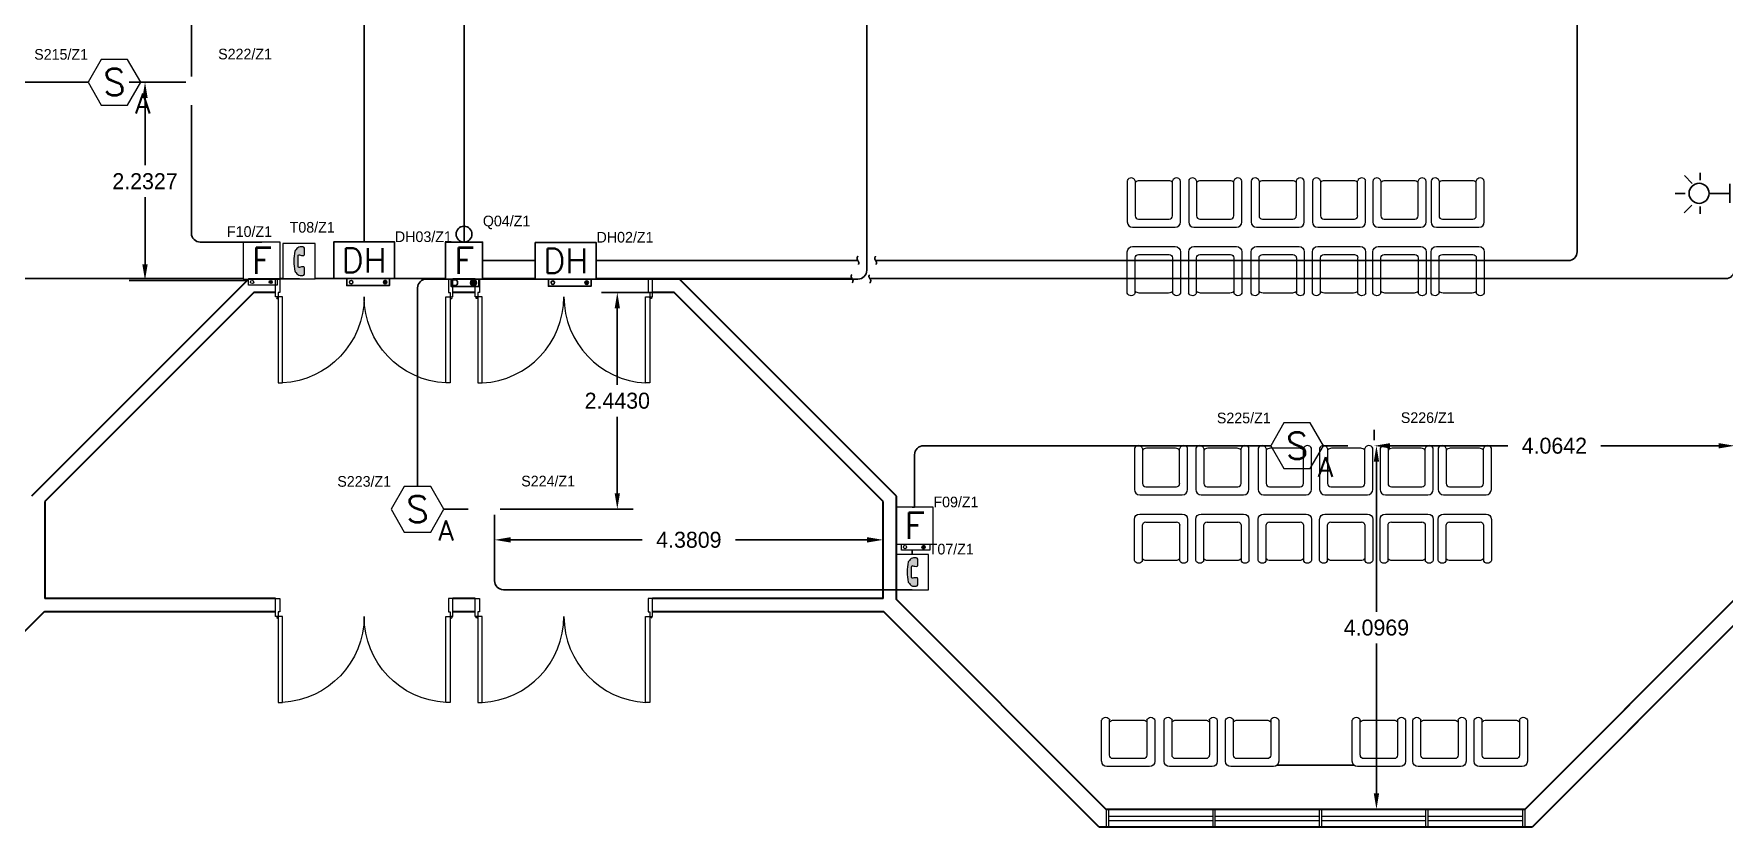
# Model space of a CAD drawing. Extents: x -3404 to 3497, y 0 to 399.
# Drawn here: x 26.95 to 46.01, y 329.3 to 338.24 of the extents above; entities that cross this region are included whole.
import ezdxf
from ezdxf.enums import TextEntityAlignment as Align

# ---------------------------------------------------------------- set-up
doc = ezdxf.new("R2010")
doc.units = 0
doc.header["$LTSCALE"] = 0.15
doc.linetypes.add('HIDDEN', pattern=[0.375, 0.25, -0.125])
doc.layers.get('0').update_dxf_attribs({"color": 252})
doc.layers.get('Defpoints').update_dxf_attribs({"color": 252})
for name, color, linetype in [('0 ARCH', 252, 'Continuous'), ('0 DD', 252, 'Continuous'), ('0 fire alarm', 252, 'Continuous'), ('0 sockets', 252, 'Continuous'), ('AUTOINCR', 7, 'Continuous'), ('C1', 252, 'Continuous'), ('FIRE_LOOP', 7, 'Continuous'), ('WIRING', 4, 'Continuous')]:
    doc.layers.add(name, color=color, linetype=linetype)
for name, color, linetype, lineweight in [('anal', 252, 'Continuous', 20), ('DOOR', 252, 'Continuous', 20), ('FUR', 252, 'Continuous', 9), ('T-FIRE-B', 4, 'Continuous', 0), ('T-TEXT', 2, 'Continuous', 0), ('wall', 252, 'Continuous', 30)]:
    doc.layers.add(name, color=color, linetype=linetype, lineweight=lineweight)
doc.styles.add('ROMANS', font='ROMANS.shx', dxfattribs={"width": 0.8})
doc.styles.add('TEXT-NFP', font='simplex.shx')
doc.dimstyles.get("Standard").update_dxf_attribs({"dimtxt": 0.18, "dimasz": 0.18, "dimexe": 0.18, "dimexo": 0.0625, "dimgap": 0.09, "dimtad": 0, "dimtih": 1, "dimtoh": 1, "dimdec": 4, "dimzin": 0, "dimdsep": 46, "dimtxsty": 'Standard', "dimcen": 0.09, "dimadec": 0, "dimazin": 0, "dimtfac": 1, "dimtdec": 4, "dimtofl": 0, "dimtmove": 0, "dimatfit": 3, "dimfxl": 1, "dimtolj": 1, "dimtzin": 0, "dimarcsym": 0})
pattern_1 = [(0, (0, 0), (0, 6.985), [5.08, -1.905]), (90, (0, 0), (-6.985, 4e-16), [5.08, -1.905])]

# ---------------------------------------------------------------- blocks, each defined once
blk = doc.blocks.new('D200')
at = {"layer": 'DOOR'}
for points in [[(0.03, 0.2), (0.03, 1.17), (0.08, 1.17), (0.08, 0.2)], [(1.97, 0.2), (1.97, 1.17), (1.92, 1.17), (1.92, 0.2)], [(0.03, 0.2), (0, 0.2), (0, 0), (0.05, 0), (0.05, 0.15), (0.03, 0.15)], [(1.97, 0.2), (2, 0.2), (2, 0), (1.95, 0), (1.95, 0.15), (1.97, 0.15)]]:
    blk.add_lwpolyline(points, close=True, dxfattribs=at)
for centre in [(0.02, 0.21), (1.98, 0.21)]:
    blk.add_circle(centre, 0.01, dxfattribs=at)
for centre, start, end in [((0.027, 0.2), 0, 87.0492), ((1.97, 0.2), 92.9508, 180)]:
    blk.add_arc(centre, 0.971, start, end, dxfattribs=at)
blk = doc.blocks.new('ARCH')
at = {"layer": 'anal'}
for p, q in [((39.041, 329.5), (39.041, 329.3)), ((39.066, 329.5), (39.066, 329.3)), ((39.066, 329.425), (40.237, 329.425)), ((39.066, 329.425), (40.237, 329.425)), ((39.066, 329.375), (40.237, 329.375)), ((39.066, 329.375), (40.237, 329.375)), ((40.241, 329.5), (40.241, 329.3)), ((40.266, 329.5), (40.266, 329.3)), ((40.266, 329.425), (41.437, 329.425)), ((40.266, 329.425), (41.437, 329.425)), ((40.266, 329.375), (41.437, 329.375)), ((40.266, 329.375), (41.437, 329.375)), ((41.441, 329.5), (41.441, 329.3)), ((41.466, 329.5), (41.466, 329.3)), ((41.466, 329.425), (42.637, 329.425)), ((41.466, 329.425), (42.637, 329.425)), ((41.466, 329.375), (42.637, 329.375)), ((41.466, 329.375), (42.637, 329.375)), ((42.641, 329.5), (42.641, 329.3)), ((42.666, 329.5), (42.666, 329.3)), ((42.666, 329.425), (43.734, 329.425)), ((42.666, 329.375), (43.734, 329.375)), ((43.734, 329.5), (43.734, 329.3)), ((43.759, 329.5), (43.759, 329.3))]:
    blk.add_line(p, q, dxfattribs=at)
at = {"layer": 'C1'}
blk.add_line((41.833, 330), (40.967, 330), dxfattribs=at)
at = {"layer": 'FUR'}
for p, q in [((39.278, 336.584), (39.278, 336.119)), ((39.368, 336.582), (39.368, 336.187)), ((39.743, 336.584), (39.413, 336.584)), ((39.788, 336.187), (39.788, 336.582)), ((39.878, 336.119), (39.878, 336.584)), ((39.97, 336.584), (39.97, 336.119)), ((40.06, 336.582), (40.06, 336.187)), ((40.435, 336.584), (40.105, 336.584)), ((40.48, 336.187), (40.48, 336.582)), ((40.57, 336.119), (40.57, 336.584)), ((40.674, 336.584), (40.674, 336.119)), ((40.764, 336.582), (40.764, 336.187)), ((41.139, 336.584), (40.809, 336.584)), ((41.184, 336.187), (41.184, 336.582)), ((41.274, 336.119), (41.274, 336.584)), ((41.365, 336.584), (41.365, 336.119)), ((41.455, 336.582), (41.455, 336.187)), ((41.83, 336.584), (41.5, 336.584)), ((41.875, 336.187), (41.875, 336.582)), ((41.965, 336.119), (41.965, 336.584)), ((42.047, 336.584), (42.047, 336.119)), ((42.137, 336.582), (42.137, 336.187)), ((42.512, 336.584), (42.182, 336.584)), ((42.557, 336.187), (42.557, 336.582)), ((42.647, 336.119), (42.647, 336.584)), ((42.703, 336.584), (42.703, 336.119)), ((42.793, 336.582), (42.793, 336.187)), ((43.168, 336.584), (42.838, 336.584)), ((43.213, 336.187), (43.213, 336.582)), ((43.303, 336.119), (43.303, 336.584)), ((39.338, 336.059), (39.818, 336.059)), ((39.405, 336.149), (39.75, 336.149)), ((40.03, 336.059), (40.51, 336.059)), ((40.097, 336.149), (40.442, 336.149)), ((40.734, 336.059), (41.214, 336.059)), ((40.801, 336.149), (41.146, 336.149)), ((41.425, 336.059), (41.905, 336.059)), ((41.493, 336.149), (41.838, 336.149)), ((42.107, 336.059), (42.587, 336.059)), ((42.174, 336.149), (42.519, 336.149)), ((42.763, 336.059), (43.243, 336.059)), ((42.83, 336.149), (43.175, 336.149)), ((39.338, 335.843), (39.818, 335.843)), ((40.03, 335.843), (40.51, 335.843)), ((40.734, 335.843), (41.214, 335.843)), ((41.425, 335.843), (41.905, 335.843)), ((42.107, 335.843), (42.587, 335.843)), ((42.763, 335.843), (43.243, 335.843)), ((39.278, 335.318), (39.278, 335.783)), ((39.368, 335.32), (39.368, 335.715)), ((39.405, 335.753), (39.75, 335.753)), ((39.788, 335.715), (39.788, 335.32)), ((39.878, 335.783), (39.878, 335.318)), ((39.97, 335.318), (39.97, 335.783)), ((40.06, 335.32), (40.06, 335.715)), ((40.097, 335.753), (40.442, 335.753)), ((40.48, 335.715), (40.48, 335.32)), ((40.57, 335.783), (40.57, 335.318)), ((40.674, 335.318), (40.674, 335.783)), ((40.764, 335.32), (40.764, 335.715)), ((40.801, 335.753), (41.146, 335.753)), ((41.184, 335.715), (41.184, 335.32)), ((41.274, 335.783), (41.274, 335.318)), ((41.365, 335.318), (41.365, 335.783)), ((41.455, 335.32), (41.455, 335.715)), ((41.493, 335.753), (41.838, 335.753)), ((41.875, 335.715), (41.875, 335.32)), ((41.965, 335.783), (41.965, 335.318)), ((42.047, 335.318), (42.047, 335.783)), ((42.137, 335.32), (42.137, 335.715)), ((42.174, 335.753), (42.519, 335.753)), ((42.557, 335.715), (42.557, 335.32)), ((42.647, 335.783), (42.647, 335.318)), ((42.703, 335.318), (42.703, 335.783)), ((42.793, 335.32), (42.793, 335.715)), ((42.83, 335.753), (43.175, 335.753)), ((43.213, 335.715), (43.213, 335.32)), ((43.303, 335.783), (43.303, 335.318)), ((39.743, 335.318), (39.413, 335.318)), ((40.435, 335.318), (40.105, 335.318)), ((41.139, 335.318), (40.809, 335.318)), ((41.83, 335.318), (41.5, 335.318)), ((42.512, 335.318), (42.182, 335.318)), ((43.168, 335.318), (42.838, 335.318)), ((39.358, 333.569), (39.358, 333.104)), ((39.448, 333.567), (39.448, 333.172)), ((39.823, 333.569), (39.493, 333.569)), ((39.868, 333.172), (39.868, 333.567)), ((39.958, 333.104), (39.958, 333.569)), ((40.05, 333.569), (40.05, 333.104)), ((40.14, 333.567), (40.14, 333.172)), ((40.515, 333.569), (40.185, 333.569)), ((40.56, 333.172), (40.56, 333.567)), ((40.65, 333.104), (40.65, 333.569)), ((40.754, 333.569), (40.754, 333.104)), ((40.844, 333.567), (40.844, 333.172)), ((41.219, 333.569), (40.889, 333.569)), ((41.264, 333.172), (41.264, 333.567)), ((41.354, 333.104), (41.354, 333.569)), ((41.446, 333.569), (41.446, 333.104)), ((41.536, 333.567), (41.536, 333.172)), ((41.911, 333.569), (41.581, 333.569)), ((41.956, 333.172), (41.956, 333.567)), ((42.046, 333.104), (42.046, 333.569)), ((42.128, 333.569), (42.128, 333.104)), ((42.218, 333.567), (42.218, 333.172)), ((42.593, 333.569), (42.263, 333.569)), ((42.638, 333.172), (42.638, 333.567)), ((42.728, 333.104), (42.728, 333.569)), ((42.783, 333.569), (42.783, 333.104)), ((42.873, 333.567), (42.873, 333.172)), ((43.248, 333.569), (42.918, 333.569)), ((43.293, 333.172), (43.293, 333.567)), ((43.383, 333.104), (43.383, 333.569)), ((39.418, 333.044), (39.898, 333.044)), ((39.486, 333.134), (39.831, 333.134)), ((40.11, 333.044), (40.59, 333.044)), ((40.178, 333.134), (40.523, 333.134)), ((40.814, 333.044), (41.294, 333.044)), ((40.882, 333.134), (41.227, 333.134)), ((41.506, 333.044), (41.986, 333.044)), ((41.573, 333.134), (41.918, 333.134)), ((42.188, 333.044), (42.668, 333.044)), ((42.255, 333.134), (42.6, 333.134)), ((42.843, 333.044), (43.323, 333.044)), ((42.911, 333.134), (43.256, 333.134)), ((39.358, 332.303), (39.358, 332.768)), ((39.418, 332.828), (39.898, 332.828)), ((39.958, 332.768), (39.958, 332.303)), ((40.05, 332.303), (40.05, 332.768)), ((40.11, 332.828), (40.59, 332.828)), ((40.65, 332.768), (40.65, 332.303)), ((40.754, 332.303), (40.754, 332.768)), ((40.814, 332.828), (41.294, 332.828)), ((41.354, 332.768), (41.354, 332.303)), ((41.446, 332.303), (41.446, 332.768)), ((41.506, 332.828), (41.986, 332.828)), ((42.046, 332.768), (42.046, 332.303)), ((42.128, 332.303), (42.128, 332.768)), ((42.188, 332.828), (42.668, 332.828)), ((42.728, 332.768), (42.728, 332.303)), ((42.783, 332.303), (42.783, 332.768)), ((42.843, 332.828), (43.323, 332.828)), ((43.383, 332.768), (43.383, 332.303)), ((39.448, 332.305), (39.448, 332.701)), ((39.486, 332.738), (39.831, 332.738)), ((39.868, 332.701), (39.868, 332.305)), ((40.14, 332.305), (40.14, 332.701)), ((40.178, 332.738), (40.523, 332.738)), ((40.56, 332.701), (40.56, 332.305)), ((40.844, 332.305), (40.844, 332.701)), ((40.882, 332.738), (41.227, 332.738)), ((41.264, 332.701), (41.264, 332.305)), ((41.536, 332.305), (41.536, 332.701)), ((41.573, 332.738), (41.918, 332.738)), ((41.956, 332.701), (41.956, 332.305)), ((42.218, 332.305), (42.218, 332.701)), ((42.255, 332.738), (42.6, 332.738)), ((42.638, 332.701), (42.638, 332.305)), ((42.873, 332.305), (42.873, 332.701)), ((42.911, 332.738), (43.256, 332.738)), ((43.293, 332.701), (43.293, 332.305)), ((39.823, 332.303), (39.493, 332.303)), ((40.515, 332.303), (40.185, 332.303)), ((41.219, 332.303), (40.889, 332.303)), ((41.911, 332.303), (41.581, 332.303)), ((42.593, 332.303), (42.263, 332.303)), ((43.248, 332.303), (42.918, 332.303)), ((38.989, 330.042), (38.989, 330.507)), ((39.079, 330.11), (39.079, 330.505)), ((39.124, 330.507), (39.454, 330.507)), ((39.499, 330.505), (39.499, 330.11)), ((39.589, 330.507), (39.589, 330.042)), ((39.693, 330.042), (39.693, 330.507)), ((39.783, 330.11), (39.783, 330.505)), ((39.828, 330.507), (40.158, 330.507)), ((40.203, 330.505), (40.203, 330.11)), ((40.293, 330.507), (40.293, 330.042)), ((40.385, 330.042), (40.385, 330.507)), ((40.475, 330.11), (40.475, 330.505)), ((40.52, 330.507), (40.85, 330.507)), ((40.895, 330.505), (40.895, 330.11)), ((40.985, 330.507), (40.985, 330.042)), ((41.815, 330.042), (41.815, 330.507)), ((41.905, 330.11), (41.905, 330.505)), ((41.95, 330.507), (42.28, 330.507)), ((42.325, 330.505), (42.325, 330.11)), ((42.415, 330.507), (42.415, 330.042)), ((42.497, 330.042), (42.497, 330.507)), ((42.587, 330.11), (42.587, 330.505)), ((42.632, 330.507), (42.962, 330.507)), ((43.007, 330.505), (43.007, 330.11)), ((43.097, 330.507), (43.097, 330.042)), ((43.189, 330.042), (43.189, 330.507)), ((43.279, 330.11), (43.279, 330.505)), ((43.324, 330.507), (43.654, 330.507)), ((43.699, 330.505), (43.699, 330.11)), ((43.789, 330.507), (43.789, 330.042)), ((39.529, 329.982), (39.049, 329.982)), ((39.461, 330.072), (39.116, 330.072)), ((40.233, 329.982), (39.753, 329.982)), ((40.165, 330.072), (39.82, 330.072)), ((40.925, 329.982), (40.445, 329.982)), ((40.857, 330.072), (40.512, 330.072)), ((42.355, 329.982), (41.875, 329.982)), ((42.288, 330.072), (41.943, 330.072)), ((43.037, 329.982), (42.557, 329.982)), ((42.97, 330.072), (42.625, 330.072)), ((43.729, 329.982), (43.249, 329.982)), ((43.661, 330.072), (43.316, 330.072))]:
    blk.add_line(p, q, dxfattribs=at)
for centre, major_axis, start_param, end_param in [((39.322, 336.567), (-0.0339, 0.0339), 4.256093, 6.69338), ((39.413, 336.524), (-0.0424, 0.0424), -0.785398, 0.062664), ((39.743, 336.524), (0.0424, 0.0424), 6.220521, 7.068583), ((39.833, 336.567), (0.0339, 0.0339), 5.87299, 8.310278), ((40.014, 336.567), (-0.0339, 0.0339), 4.256093, 6.69338), ((40.105, 336.524), (-0.0424, 0.0424), -0.785398, 0.062664), ((40.435, 336.524), (0.0424, 0.0424), 6.220521, 7.068583), ((40.525, 336.567), (0.0339, 0.0339), 5.87299, 8.310278), ((40.718, 336.567), (-0.0339, 0.0339), 4.256093, 6.69338), ((40.809, 336.524), (-0.0424, 0.0424), -0.785398, 0.062664), ((41.139, 336.524), (0.0424, 0.0424), 6.220521, 7.068583), ((41.229, 336.567), (0.0339, 0.0339), 5.87299, 8.310278), ((41.41, 336.567), (-0.0339, 0.0339), 4.256093, 6.69338), ((41.5, 336.524), (-0.0424, 0.0424), -0.785398, 0.062664), ((41.83, 336.524), (0.0424, 0.0424), 6.220521, 7.068583), ((41.921, 336.567), (0.0339, 0.0339), 5.87299, 8.310278), ((42.092, 336.567), (-0.0339, 0.0339), 4.256093, 6.69338), ((42.182, 336.524), (-0.0424, 0.0424), -0.785398, 0.062664), ((42.512, 336.524), (0.0424, 0.0424), 6.220521, 7.068583), ((42.602, 336.567), (0.0339, 0.0339), 5.87299, 8.310278), ((42.747, 336.567), (-0.0339, 0.0339), 4.256093, 6.69338), ((42.838, 336.524), (-0.0424, 0.0424), -0.785398, 0.062664), ((43.168, 336.524), (0.0424, 0.0424), 6.220521, 7.068583), ((43.258, 336.567), (0.0339, 0.0339), 5.87299, 8.310278), ((39.338, 336.119), (-0.0424, 0.0424), 0.785398, 2.356194), ((39.405, 336.187), (0.0265, 0.0265), 2.356194, 3.926991), ((39.75, 336.187), (0.0265, 0.0265), 3.926991, 5.497787), ((39.818, 336.119), (0.0424, 0.0424), 3.926991, 5.497787), ((40.03, 336.119), (-0.0424, 0.0424), 0.785398, 2.356194), ((40.097, 336.187), (0.0265, 0.0265), 2.356194, 3.926991), ((40.442, 336.187), (0.0265, 0.0265), 3.926991, 5.497787), ((40.51, 336.119), (0.0424, 0.0424), 3.926991, 5.497787), ((40.734, 336.119), (-0.0424, 0.0424), 0.785398, 2.356194), ((40.801, 336.187), (0.0265, 0.0265), 2.356194, 3.926991), ((41.146, 336.187), (0.0265, 0.0265), 3.926991, 5.497787), ((41.214, 336.119), (0.0424, 0.0424), 3.926991, 5.497787), ((41.425, 336.119), (-0.0424, 0.0424), 0.785398, 2.356194), ((41.493, 336.187), (0.0265, 0.0265), 2.356194, 3.926991), ((41.838, 336.187), (0.0265, 0.0265), 3.926991, 5.497787), ((41.905, 336.119), (0.0424, 0.0424), 3.926991, 5.497787), ((42.107, 336.119), (-0.0424, 0.0424), 0.785398, 2.356194), ((42.174, 336.187), (0.0265, 0.0265), 2.356194, 3.926991), ((42.519, 336.187), (0.0265, 0.0265), 3.926991, 5.497787), ((42.587, 336.119), (0.0424, 0.0424), 3.926991, 5.497787), ((42.763, 336.119), (-0.0424, 0.0424), 0.785398, 2.356194), ((42.83, 336.187), (0.0265, 0.0265), 2.356194, 3.926991), ((43.175, 336.187), (0.0265, 0.0265), 3.926991, 5.497787), ((43.243, 336.119), (0.0424, 0.0424), 3.926991, 5.497787), ((39.403, 333.552), (-0.0339, 0.0339), 4.256093, 6.69338), ((39.493, 333.509), (-0.0424, 0.0424), -0.785398, 0.062664), ((39.823, 333.509), (0.0424, 0.0424), 6.220521, 7.068583), ((39.914, 333.552), (0.0339, 0.0339), 5.87299, 8.310278), ((40.095, 333.552), (-0.0339, 0.0339), 4.256093, 6.69338), ((40.185, 333.509), (-0.0424, 0.0424), -0.785398, 0.062664), ((40.515, 333.509), (0.0424, 0.0424), 6.220521, 7.068583), ((40.606, 333.552), (0.0339, 0.0339), 5.87299, 8.310278), ((40.799, 333.552), (-0.0339, 0.0339), 4.256093, 6.69338), ((40.889, 333.509), (-0.0424, 0.0424), -0.785398, 0.062664), ((41.219, 333.509), (0.0424, 0.0424), 6.220521, 7.068583), ((41.309, 333.552), (0.0339, 0.0339), 5.87299, 8.310278), ((41.491, 333.552), (-0.0339, 0.0339), 4.256093, 6.69338), ((41.581, 333.509), (-0.0424, 0.0424), -0.785398, 0.062664), ((41.911, 333.509), (0.0424, 0.0424), 6.220521, 7.068583), ((42.001, 333.552), (0.0339, 0.0339), 5.87299, 8.310278), ((42.172, 333.552), (-0.0339, 0.0339), 4.256093, 6.69338), ((42.263, 333.509), (-0.0424, 0.0424), -0.785398, 0.062664), ((42.593, 333.509), (0.0424, 0.0424), 6.220521, 7.068583), ((42.683, 333.552), (0.0339, 0.0339), 5.87299, 8.310278), ((42.828, 333.552), (-0.0339, 0.0339), 4.256093, 6.69338), ((42.918, 333.509), (-0.0424, 0.0424), -0.785398, 0.062664), ((43.248, 333.509), (0.0424, 0.0424), 6.220521, 7.068583), ((43.339, 333.552), (0.0339, 0.0339), 5.87299, 8.310278), ((39.486, 333.172), (0.0265, 0.0265), 2.356194, 3.926991), ((39.831, 333.172), (0.0265, 0.0265), 3.926991, 5.497787), ((40.178, 333.172), (0.0265, 0.0265), 2.356194, 3.926991), ((40.523, 333.172), (0.0265, 0.0265), 3.926991, 5.497787), ((40.882, 333.172), (0.0265, 0.0265), 2.356194, 3.926991), ((41.227, 333.172), (0.0265, 0.0265), 3.926991, 5.497787), ((41.573, 333.172), (0.0265, 0.0265), 2.356194, 3.926991), ((41.918, 333.172), (0.0265, 0.0265), 3.926991, 5.497787), ((42.255, 333.172), (0.0265, 0.0265), 2.356194, 3.926991), ((42.6, 333.172), (0.0265, 0.0265), 3.926991, 5.497787), ((42.911, 333.172), (0.0265, 0.0265), 2.356194, 3.926991), ((43.256, 333.172), (0.0265, 0.0265), 3.926991, 5.497787), ((39.418, 333.104), (-0.0424, 0.0424), 0.785398, 2.356194), ((39.898, 333.104), (0.0424, 0.0424), 3.926991, 5.497787), ((40.11, 333.104), (-0.0424, 0.0424), 0.785398, 2.356194), ((40.59, 333.104), (0.0424, 0.0424), 3.926991, 5.497787), ((40.814, 333.104), (-0.0424, 0.0424), 0.785398, 2.356194), ((41.294, 333.104), (0.0424, 0.0424), 3.926991, 5.497787), ((41.506, 333.104), (-0.0424, 0.0424), 0.785398, 2.356194), ((41.986, 333.104), (0.0424, 0.0424), 3.926991, 5.497787), ((42.188, 333.104), (-0.0424, 0.0424), 0.785398, 2.356194), ((42.668, 333.104), (0.0424, 0.0424), 3.926991, 5.497787), ((42.843, 333.104), (-0.0424, 0.0424), 0.785398, 2.356194), ((43.323, 333.104), (0.0424, 0.0424), 3.926991, 5.497787)]:
    blk.add_ellipse(centre, major_axis=major_axis, ratio=1, start_param=start_param, end_param=end_param, dxfattribs=at)
at = {"layer": 'FUR', "extrusion": (0, 0, -1)}
for centre, major_axis, start_param, end_param in [((39.338, 335.783), (0.0424, 0.0424), 3.926991, 5.497787), ((39.818, 335.783), (-0.0424, 0.0424), 0.785398, 2.356194), ((40.03, 335.783), (0.0424, 0.0424), 3.926991, 5.497787), ((40.51, 335.783), (-0.0424, 0.0424), 0.785398, 2.356194), ((40.734, 335.783), (0.0424, 0.0424), 3.926991, 5.497787), ((41.214, 335.783), (-0.0424, 0.0424), 0.785398, 2.356194), ((41.425, 335.783), (0.0424, 0.0424), 3.926991, 5.497787), ((41.905, 335.783), (-0.0424, 0.0424), 0.785398, 2.356194), ((42.107, 335.783), (0.0424, 0.0424), 3.926991, 5.497787), ((42.587, 335.783), (-0.0424, 0.0424), 0.785398, 2.356194), ((42.763, 335.783), (0.0424, 0.0424), 3.926991, 5.497787), ((43.243, 335.783), (-0.0424, 0.0424), 0.785398, 2.356194), ((39.405, 335.715), (0.0265, 0.0265), 3.926991, 5.497787), ((39.75, 335.715), (0.0265, 0.0265), -0.785398, 0.785398), ((40.097, 335.715), (0.0265, 0.0265), 3.926991, 5.497787), ((40.442, 335.715), (0.0265, 0.0265), -0.785398, 0.785398), ((40.801, 335.715), (0.0265, 0.0265), 3.926991, 5.497787), ((41.146, 335.715), (0.0265, 0.0265), -0.785398, 0.785398), ((41.493, 335.715), (0.0265, 0.0265), 3.926991, 5.497787), ((41.838, 335.715), (0.0265, 0.0265), -0.785398, 0.785398), ((42.174, 335.715), (0.0265, 0.0265), 3.926991, 5.497787), ((42.519, 335.715), (0.0265, 0.0265), -0.785398, 0.785398), ((42.83, 335.715), (0.0265, 0.0265), 3.926991, 5.497787), ((43.175, 335.715), (0.0265, 0.0265), -0.785398, 0.785398), ((39.322, 335.335), (0.0339, 0.0339), 1.1145, 3.551788), ((39.413, 335.378), (0.0424, 0.0424), 2.356194, 3.204257), ((39.743, 335.378), (-0.0424, 0.0424), 3.078929, 3.926991), ((39.833, 335.335), (-0.0339, 0.0339), 2.731397, 5.168685), ((40.014, 335.335), (0.0339, 0.0339), 1.1145, 3.551788), ((40.105, 335.378), (0.0424, 0.0424), 2.356194, 3.204257), ((40.435, 335.378), (-0.0424, 0.0424), 3.078929, 3.926991), ((40.525, 335.335), (-0.0339, 0.0339), 2.731397, 5.168685), ((40.718, 335.335), (0.0339, 0.0339), 1.1145, 3.551788), ((40.809, 335.378), (0.0424, 0.0424), 2.356194, 3.204257), ((41.139, 335.378), (-0.0424, 0.0424), 3.078929, 3.926991), ((41.229, 335.335), (-0.0339, 0.0339), 2.731397, 5.168685), ((41.41, 335.335), (0.0339, 0.0339), 1.1145, 3.551788), ((41.5, 335.378), (0.0424, 0.0424), 2.356194, 3.204257), ((41.83, 335.378), (-0.0424, 0.0424), 3.078929, 3.926991), ((41.921, 335.335), (-0.0339, 0.0339), 2.731397, 5.168685), ((42.092, 335.335), (0.0339, 0.0339), 1.1145, 3.551788), ((42.182, 335.378), (0.0424, 0.0424), 2.356194, 3.204257), ((42.512, 335.378), (-0.0424, 0.0424), 3.078929, 3.926991), ((42.602, 335.335), (-0.0339, 0.0339), 2.731397, 5.168685), ((42.747, 335.335), (0.0339, 0.0339), 1.1145, 3.551788), ((42.838, 335.378), (0.0424, 0.0424), 2.356194, 3.204257), ((43.168, 335.378), (-0.0424, 0.0424), 3.078929, 3.926991), ((43.258, 335.335), (-0.0339, 0.0339), 2.731397, 5.168685), ((39.418, 332.768), (0.0424, 0.0424), 3.926991, 5.497787), ((39.898, 332.768), (-0.0424, 0.0424), 0.785398, 2.356194), ((40.11, 332.768), (0.0424, 0.0424), 3.926991, 5.497787), ((40.59, 332.768), (-0.0424, 0.0424), 0.785398, 2.356194), ((40.814, 332.768), (0.0424, 0.0424), 3.926991, 5.497787), ((41.294, 332.768), (-0.0424, 0.0424), 0.785398, 2.356194), ((41.506, 332.768), (0.0424, 0.0424), 3.926991, 5.497787), ((41.986, 332.768), (-0.0424, 0.0424), 0.785398, 2.356194), ((42.188, 332.768), (0.0424, 0.0424), 3.926991, 5.497787), ((42.668, 332.768), (-0.0424, 0.0424), 0.785398, 2.356194), ((42.843, 332.768), (0.0424, 0.0424), 3.926991, 5.497787), ((43.323, 332.768), (-0.0424, 0.0424), 0.785398, 2.356194), ((39.486, 332.701), (0.0265, 0.0265), 3.926991, 5.497787), ((39.831, 332.701), (0.0265, 0.0265), -0.785398, 0.785398), ((40.178, 332.701), (0.0265, 0.0265), 3.926991, 5.497787), ((40.523, 332.701), (0.0265, 0.0265), -0.785398, 0.785398), ((40.882, 332.701), (0.0265, 0.0265), 3.926991, 5.497787), ((41.227, 332.701), (0.0265, 0.0265), -0.785398, 0.785398), ((41.573, 332.701), (0.0265, 0.0265), 3.926991, 5.497787), ((41.918, 332.701), (0.0265, 0.0265), -0.785398, 0.785398), ((42.255, 332.701), (0.0265, 0.0265), 3.926991, 5.497787), ((42.6, 332.701), (0.0265, 0.0265), -0.785398, 0.785398), ((42.911, 332.701), (0.0265, 0.0265), 3.926991, 5.497787), ((43.256, 332.701), (0.0265, 0.0265), -0.785398, 0.785398), ((39.403, 332.321), (0.0339, 0.0339), 1.1145, 3.551788), ((39.493, 332.363), (0.0424, 0.0424), 2.356194, 3.204257), ((39.823, 332.363), (-0.0424, 0.0424), 3.078929, 3.926991), ((39.914, 332.321), (-0.0339, 0.0339), 2.731397, 5.168685), ((40.095, 332.321), (0.0339, 0.0339), 1.1145, 3.551788), ((40.185, 332.363), (0.0424, 0.0424), 2.356194, 3.204257), ((40.515, 332.363), (-0.0424, 0.0424), 3.078929, 3.926991), ((40.606, 332.321), (-0.0339, 0.0339), 2.731397, 5.168685), ((40.799, 332.321), (0.0339, 0.0339), 1.1145, 3.551788), ((40.889, 332.363), (0.0424, 0.0424), 2.356194, 3.204257), ((41.219, 332.363), (-0.0424, 0.0424), 3.078929, 3.926991), ((41.309, 332.321), (-0.0339, 0.0339), 2.731397, 5.168685), ((41.491, 332.321), (0.0339, 0.0339), 1.1145, 3.551788), ((41.581, 332.363), (0.0424, 0.0424), 2.356194, 3.204257), ((41.911, 332.363), (-0.0424, 0.0424), 3.078929, 3.926991), ((42.001, 332.321), (-0.0339, 0.0339), 2.731397, 5.168685), ((42.172, 332.321), (0.0339, 0.0339), 1.1145, 3.551788), ((42.263, 332.363), (0.0424, 0.0424), 2.356194, 3.204257), ((42.593, 332.363), (-0.0424, 0.0424), 3.078929, 3.926991), ((42.683, 332.321), (-0.0339, 0.0339), 2.731397, 5.168685), ((42.828, 332.321), (0.0339, 0.0339), 1.1145, 3.551788), ((42.918, 332.363), (0.0424, 0.0424), 2.356194, 3.204257), ((43.248, 332.363), (-0.0424, 0.0424), 3.078929, 3.926991), ((43.339, 332.321), (-0.0339, 0.0339), 2.731397, 5.168685), ((39.034, 330.49), (-0.0339, 0.0339), 5.87299, 8.310278), ((39.124, 330.447), (-0.0424, 0.0424), 6.220521, 7.068583), ((39.454, 330.447), (0.0424, 0.0424), -0.785398, 0.062664), ((39.544, 330.49), (0.0339, 0.0339), 4.256093, 6.69338), ((39.737, 330.49), (-0.0339, 0.0339), 5.87299, 8.310278), ((39.828, 330.447), (-0.0424, 0.0424), 6.220521, 7.068583), ((40.158, 330.447), (0.0424, 0.0424), -0.785398, 0.062664), ((40.248, 330.49), (0.0339, 0.0339), 4.256093, 6.69338), ((40.429, 330.49), (-0.0339, 0.0339), 5.87299, 8.310278), ((40.52, 330.447), (-0.0424, 0.0424), 6.220521, 7.068583), ((40.85, 330.447), (0.0424, 0.0424), -0.785398, 0.062664), ((40.94, 330.49), (0.0339, 0.0339), 4.256093, 6.69338), ((41.86, 330.49), (-0.0339, 0.0339), 5.87299, 8.310278), ((41.95, 330.447), (-0.0424, 0.0424), 6.220521, 7.068583), ((42.28, 330.447), (0.0424, 0.0424), -0.785398, 0.062664), ((42.371, 330.49), (0.0339, 0.0339), 4.256093, 6.69338), ((42.542, 330.49), (-0.0339, 0.0339), 5.87299, 8.310278), ((42.632, 330.447), (-0.0424, 0.0424), 6.220521, 7.068583), ((42.962, 330.447), (0.0424, 0.0424), -0.785398, 0.062664), ((43.052, 330.49), (0.0339, 0.0339), 4.256093, 6.69338), ((43.234, 330.49), (-0.0339, 0.0339), 5.87299, 8.310278), ((43.324, 330.447), (-0.0424, 0.0424), 6.220521, 7.068583), ((43.654, 330.447), (0.0424, 0.0424), -0.785398, 0.062664), ((43.744, 330.49), (0.0339, 0.0339), 4.256093, 6.69338), ((39.116, 330.11), (0.0265, 0.0265), 2.356194, 3.926991), ((39.461, 330.11), (0.0265, 0.0265), 0.785398, 2.356194), ((39.82, 330.11), (0.0265, 0.0265), 2.356194, 3.926991), ((40.165, 330.11), (0.0265, 0.0265), 0.785398, 2.356194), ((40.512, 330.11), (0.0265, 0.0265), 2.356194, 3.926991), ((40.857, 330.11), (0.0265, 0.0265), 0.785398, 2.356194), ((41.943, 330.11), (0.0265, 0.0265), 2.356194, 3.926991), ((42.288, 330.11), (0.0265, 0.0265), 0.785398, 2.356194), ((42.625, 330.11), (0.0265, 0.0265), 2.356194, 3.926991), ((42.97, 330.11), (0.0265, 0.0265), 0.785398, 2.356194), ((43.316, 330.11), (0.0265, 0.0265), 2.356194, 3.926991), ((43.661, 330.11), (0.0265, 0.0265), 0.785398, 2.356194), ((39.049, 330.042), (-0.0424, 0.0424), 3.926991, 5.497787), ((39.529, 330.042), (0.0424, 0.0424), 0.785398, 2.356194), ((39.753, 330.042), (-0.0424, 0.0424), 3.926991, 5.497787), ((40.233, 330.042), (0.0424, 0.0424), 0.785398, 2.356194), ((40.445, 330.042), (-0.0424, 0.0424), 3.926991, 5.497787), ((40.925, 330.042), (0.0424, 0.0424), 0.785398, 2.356194), ((41.875, 330.042), (-0.0424, 0.0424), 3.926991, 5.497787), ((42.355, 330.042), (0.0424, 0.0424), 0.785398, 2.356194), ((42.557, 330.042), (-0.0424, 0.0424), 3.926991, 5.497787), ((43.037, 330.042), (0.0424, 0.0424), 0.785398, 2.356194), ((43.249, 330.042), (-0.0424, 0.0424), 3.926991, 5.497787), ((43.729, 330.042), (0.0424, 0.0424), 0.785398, 2.356194)]:
    blk.add_ellipse(centre, major_axis=major_axis, ratio=1, start_param=start_param, end_param=end_param, dxfattribs=at)
at = {"layer": 'wall'}
for p, q in [((29.369, 335.475), (26.925, 333.031)), ((29.725, 335.475), (29.369, 335.475)), ((31.925, 335.475), (31.675, 335.475)), ((34.231, 335.475), (33.925, 335.475)), ((36.675, 333.031), (34.231, 335.475)), ((29.431, 335.325), (27.075, 332.969)), ((29.675, 335.325), (29.431, 335.325)), ((31.925, 335.325), (31.675, 335.325)), ((34.169, 335.325), (33.925, 335.325)), ((36.525, 332.969), (34.169, 335.325)), ((27.075, 332.969), (27.075, 331.875)), ((36.525, 331.875), (36.525, 332.969)), ((36.675, 331.866), (36.675, 333.031)), ((29.675, 331.875), (27.075, 331.875)), ((31.925, 331.875), (31.675, 331.875)), ((36.525, 331.875), (33.925, 331.875)), ((39.041, 329.5), (36.675, 331.866)), ((46.125, 331.866), (43.759, 329.5)), ((27.071, 331.729), (24.641, 329.3)), ((29.675, 331.725), (27.075, 331.725)), ((31.925, 331.725), (31.675, 331.725)), ((36.534, 331.725), (33.925, 331.725)), ((38.959, 329.3), (36.534, 331.725)), ((46, 331.741), (43.759, 329.5)), ((46.2, 331.659), (43.871, 329.329)), ((46, 331.459), (43.841, 329.3)), ((43.759, 329.5), (39.041, 329.5)), ((43.759, 329.5), (39.041, 329.5)), ((43.841, 329.3), (38.959, 329.3))]:
    blk.add_line(p, q, dxfattribs=at)
at = {"layer": 'DOOR', "xscale": -1, "rotation": 180}
for p in [(29.675, 335.475), (29.675, 331.875)]:
    blk.add_blockref('D200', p, dxfattribs=at)
at = {"layer": 'DOOR', "rotation": 180}
for p in [(33.925, 335.475), (33.925, 331.875)]:
    blk.add_blockref('D200', p, dxfattribs=at)
blk = doc.blocks.new('dressable smoke detectore above false ceiling')
blk.add_lwpolyline([(200, 0), (100, 173), (-100, 173), (-200, 0), (-100, -173), (100, -173)], close=True)
at = {"layer": 'T-TEXT', "style": 'ROMANS'}
blk.add_attdef('S', text='', height=200, dxfattribs=at).set_placement((0, 0, 0), align=Align.MIDDLE)
blk.add_attdef('A', text='', height=150, dxfattribs=at).set_placement((215, -161), align=Align.MIDDLE_CENTER)
blk = doc.blocks.new('*U83')
h = blk.add_hatch()
h.set_pattern_fill('ANGLE', color=3)
h.set_pattern_definition(pattern_1)
h.paths.add_polyline_path([(56, -302, 1), (81, -302, 1)])
blk.add_lwpolyline([(-140, -280), (140, -280), (140, 0), (-140, 0)], close=True)
at = {"color": 3}
blk.add_lwpolyline([(-99, -280), (116, -280), (116, -326), (-99, -326)], close=True, dxfattribs=at)
for centre in [(-73, -302), (68, -302)]:
    blk.add_circle(centre, 12.3, dxfattribs=at)
at = {"layer": 'T-TEXT', "style": 'TEXT-NFP'}
blk.add_attdef('F', text='', height=200, dxfattribs=at).set_placement((0, -140, 0), align=Align.MIDDLE)
blk = doc.blocks.new('*U39')
h = blk.add_hatch(color=256)
h.dxf.hatch_style = 1
edge = h.paths.add_edge_path()
edge.add_arc((33, 257), 14.1, 13.6021, 92.3161)
edge.add_line((32, 271), (11, 271))
edge.add_arc((13, 231), 40.2, 92.7442, 154.2215)
edge.add_arc((-28, 250), 4.89, 309.2722, 334.2215, ccw=False)
edge.add_arc((-64, 281), 52.1, 306.6096, 318.7251, ccw=False)
edge.add_arc((-30, 235), 4.89, 115.3605, 167.8134)
edge.add_arc((352, 152), 396, 167.8076, 180.2975)
edge.add_arc((348, 148), 392, 179.7012, 192.2669)
edge.add_arc((-30, 66), 4.89, 193.2566, 244.6491)
edge.add_arc((-67, 18), 54.9, 39.8251, 51.6228, ccw=False)
edge.add_arc((-28, 50), 4.89, 25.7785, 50.7278, ccw=False)
edge.add_arc((13, 69), 40.2, 205.7785, 267.2558)
edge.add_line((11, 29), (32, 29))
edge.add_arc((33, 43), 14.1, 267.6839, 346.3979)
edge.add_arc((-161, 67), 209, 352.6045, 365.9008)
edge.add_arc((13, 87), 34.4, 1.9401, 17.7739)
edge.add_arc((41, 96), 4.89, 18.4909, 87.0716)
edge.add_arc((30, 28), 74.3, 81.4234, 109.9904)
edge.add_arc((2, 102), 4.89, 250.3513, 295.2423, ccw=False)
edge.add_arc((1, 106), 8.65, 174.514, 266.9586, ccw=False)
edge.add_arc((-1022, 147), 1015, 357.7161, 360.1614)
edge.add_arc((-1022, 153), 1015, 359.8386, 362.2839)
edge.add_arc((3, 194), 10.1, 100.6325, 185.9952, ccw=False)
edge.add_arc((2, 200), 4.89, 64.7577, 109.6487, ccw=False)
edge.add_arc((33, 273), 75, 247.791, 276.6818)
edge.add_arc((41, 204), 4.89, 279.9761, 341.5091)
edge.add_arc((13, 213), 34.4, 342.2261, 358.0599)
edge.add_arc((-161, 233), 209, 354.0992, 367.3955)
for p, q in [((137, 300), (-137, 300)), ((-137, 300), (-137, 0)), ((137, 0), (137, 300)), ((-137, 0), (137, 0))]:
    blk.add_line(p, q)
blk.add_lwpolyline([(46, 260, 0.357628), (32, 271), (11, 271, 0.27487), (-23, 248, -0.109294), (-24, 247, -0.052913), (-33, 239, 0.232951), (-35, 236, 0.054551), (-44, 150, 0.054883), (-35, 65, 0.228078), (-33, 61, -0.051523), (-24, 53, -0.109294), (-23, 52, 0.27487), (11, 29), (32, 29, 0.357628), (46, 40, 0.058081), (47, 88, 0.069198), (45, 98, 0.308503), (41, 101, 0.125296), (4, 97, -0.198418), (1, 97, -0.426767), (-7, 107, 0.01067), (-7, 150, 0.01067), (-7, 193, -0.390702), (1, 204, -0.198418), (4, 204, 0.126732), (42, 199, 0.275132), (45, 202, 0.069198), (47, 212, 0.058081)], format="xyb", close=True)
blk = doc.blocks.new('*U84')
h = blk.add_hatch()
h.set_pattern_fill('ANGLE', color=3)
h.set_pattern_definition(pattern_1)
h.paths.add_polyline_path([(157, -29, 1), (186, -29, 1)])
blk.add_lwpolyline([(250, 0), (250, 300), (-250, 300), (-250, 0)], close=True)
at = {"color": 3}
blk.add_lwpolyline([(-143, 0), (208, 0), (208, -58), (-143, -58)], close=True, dxfattribs=at)
for centre in [(-106, -29), (172, -29)]:
    blk.add_circle(centre, 14.4, dxfattribs=at)
at = {"layer": 'T-TEXT', "style": 'TEXT-NFP'}
blk.add_attdef('DH', text='', height=200, dxfattribs=at).set_placement((0, 150, 0), align=Align.MIDDLE)
blk = doc.blocks.new('*U89')
at = {"linetype": 'ByBlock'}
h = blk.add_hatch(dxfattribs=at)
h.set_pattern_fill('ANGLE', color=2)
h.set_pattern_definition([(0, (2e-14, -140), (0, 6.985), [5.08, -1.905]), (90, (2e-14, -140), (-6.985, 4e-16), [5.08, -1.905])])
h.paths.add_polyline_path([(49, -167, 1), (94, -167, 1)])
at = {"color": 2}
blk.add_lwpolyline([(-140, -140), (140, -140), (140, 140), (-140, 140)], close=True, dxfattribs=at)
at = {"color": 6, "linetype": 'ByBlock'}
blk.add_lwpolyline([(-98, -140), (113, -140), (113, -195), (-98, -195)], close=True, dxfattribs=at)
at = {"color": 2}
blk.add_circle((0, 200), 60, dxfattribs=at)
at = {"color": 6, "linetype": 'ByBlock'}
for centre in [(-71, -167), (71, -167)]:
    blk.add_circle(centre, 22.5, dxfattribs=at)
at = {"layer": 'T-TEXT', "color": 2, "style": 'TEXT-NFP'}
blk.add_attdef('F', text='', height=200, dxfattribs=at).set_placement((0, 0, 0), align=Align.MIDDLE)
blk = doc.blocks.new('*U101')
at = {"linetype": 'ByBlock'}
h = blk.add_hatch(dxfattribs=at)
h.set_pattern_fill('ANGLE', color=2)
h.set_pattern_definition(pattern_1)
h.paths.add_polyline_path([(27, -14, 1), (15, -14, 1)])
at = {"color": 1}
for p, q in [((-1, 374), (-1, 450)), ((-99, 262), (-155, 262)), ((-90, 325), (-148, 383)), ((135, 380), (75, 321)), ((99, 262), (155, 262)), ((0, 193), (0, 35)), ((71, 35), (-71, 35)), ((71, 0), (-71, 0))]:
    blk.add_line(p, q, dxfattribs=at)
at = {"color": 6, "linetype": 'ByBlock'}
blk.add_lwpolyline([(-37, 0), (54, 0), (54, -26), (-37, -26)], close=True, dxfattribs=at)
at = {"color": 1}
blk.add_circle((0, 269), 75.9, dxfattribs=at)
at = {"color": 6, "linetype": 'ByBlock'}
for centre in [(-21, -14), (21, -14)]:
    blk.add_circle(centre, 6, dxfattribs=at)
blk = doc.blocks.new('endtick', base_point=(-3267.27, -69559.4))
at = {"layer": 'WIRING', "color": 2, "linetype": 'HIDDEN'}
blk.add_spline([(-3267.27, -69509.4), (-3276.985, -69534.4), (-3267.27, -69559.4), (-3256.425, -69584.4), (-3267.27, -69609.4)], degree=3, dxfattribs=at)
blk = doc.blocks.new('*D146')
at = {"layer": '0 DD', "color": 0, "lineweight": -2, "transparency": 16777216}
for p, q in [((42.061, 333.659), (42.061, 333.777)), ((46.125, 333.659), (46.125, 333.777)), ((42.241, 333.597), (43.568, 333.597)), ((45.945, 333.597), (44.618, 333.597))]:
    blk.add_line(p, q, dxfattribs=at)
at = {"layer": '0 DD', "color": 0, "transparency": 16777216}
for points in [[(42.241, 333.627), (42.241, 333.567), (42.061, 333.597)], [(45.945, 333.627), (45.945, 333.567), (46.125, 333.597)]]:
    blk.add_solid(points, dxfattribs=at)
at = {"layer": 'Defpoints', "color": 0, "transparency": 16777216}
for p in [(42.061, 333.597), (46.125, 333.597), (46.125, 333.597)]:
    blk.add_point(p, dxfattribs=at)
at = {"layer": '0 DD', "color": 0, "transparency": 16777216, "insert": (44.093, 333.597), "char_height": 0.18, "attachment_point": 5}
blk.add_mtext('\\A1;4.0642', dxfattribs=at)
blk = doc.blocks.new('*D147')
at = {"layer": '0 DD', "color": 0, "lineweight": -2, "transparency": 16777216}
for p, q in [((42.123, 333.597), (42.267, 333.597)), ((42.087, 333.417), (42.087, 331.728)), ((42.087, 329.68), (42.087, 331.368)), ((42.123, 329.5), (42.267, 329.5))]:
    blk.add_line(p, q, dxfattribs=at)
at = {"layer": '0 DD', "color": 0, "transparency": 16777216}
for points in [[(42.057, 333.417), (42.117, 333.417), (42.087, 333.597)], [(42.057, 329.68), (42.117, 329.68), (42.087, 329.5)]]:
    blk.add_solid(points, dxfattribs=at)
at = {"layer": 'Defpoints', "color": 0, "transparency": 16777216}
for p in [(42.061, 333.597), (42.061, 329.5), (42.087, 329.5)]:
    blk.add_point(p, dxfattribs=at)
at = {"layer": '0 DD', "color": 0, "transparency": 16777216, "insert": (42.087, 331.548), "char_height": 0.18, "attachment_point": 5}
blk.add_mtext('\\A1;4.0969', dxfattribs=at)
blk = doc.blocks.new('*D148')
at = {"layer": '0 DD', "color": 0, "lineweight": -2, "transparency": 16777216}
for p, q in [((32.144, 332.82), (32.144, 332.357)), ((36.525, 332.82), (36.525, 332.357)), ((32.324, 332.537), (33.81, 332.537)), ((36.345, 332.537), (34.86, 332.537))]:
    blk.add_line(p, q, dxfattribs=at)
at = {"layer": '0 DD', "color": 0, "transparency": 16777216}
for points in [[(32.324, 332.567), (32.324, 332.507), (32.144, 332.537)], [(36.345, 332.567), (36.345, 332.507), (36.525, 332.537)]]:
    blk.add_solid(points, dxfattribs=at)
at = {"layer": 'Defpoints', "color": 0, "transparency": 16777216}
for p in [(32.144, 332.882), (36.525, 332.882), (36.525, 332.537)]:
    blk.add_point(p, dxfattribs=at)
at = {"layer": '0 DD', "color": 0, "transparency": 16777216, "insert": (34.335, 332.537), "char_height": 0.18, "attachment_point": 5}
blk.add_mtext('\\A1;4.3809', dxfattribs=at)
blk = doc.blocks.new('*D149')
at = {"layer": '0 DD', "color": 0, "lineweight": -2, "transparency": 16777216}
for p, q in [((33.984, 335.325), (33.348, 335.325)), ((33.528, 335.145), (33.528, 334.284)), ((33.528, 333.062), (33.528, 333.924)), ((32.207, 332.882), (33.708, 332.882))]:
    blk.add_line(p, q, dxfattribs=at)
at = {"layer": '0 DD', "color": 0, "transparency": 16777216}
for points in [[(33.498, 335.145), (33.558, 335.145), (33.528, 335.325)], [(33.498, 333.062), (33.558, 333.062), (33.528, 332.882)]]:
    blk.add_solid(points, dxfattribs=at)
at = {"layer": 'Defpoints', "color": 0, "transparency": 16777216}
for p in [(33.528, 335.325), (34.047, 335.325), (32.144, 332.882)]:
    blk.add_point(p, dxfattribs=at)
at = {"layer": '0 DD', "color": 0, "transparency": 16777216, "insert": (33.528, 334.104), "char_height": 0.18, "attachment_point": 5}
blk.add_mtext('\\A1;2.4430', dxfattribs=at)
blk = doc.blocks.new('*D170')
at = {"layer": '0 DD', "color": 0, "lineweight": -2, "transparency": 16777216}
for p, q in [((28.664, 337.694), (28.023, 337.694)), ((28.203, 337.514), (28.203, 336.757)), ((28.203, 335.641), (28.203, 336.397)), ((29.347, 335.461), (28.023, 335.461))]:
    blk.add_line(p, q, dxfattribs=at)
at = {"layer": '0 DD', "color": 0, "transparency": 16777216}
for points in [[(28.173, 337.514), (28.233, 337.514), (28.203, 337.694)], [(28.173, 335.641), (28.233, 335.641), (28.203, 335.461)]]:
    blk.add_solid(points, dxfattribs=at)
at = {"layer": 'Defpoints', "color": 0, "transparency": 16777216}
for p in [(28.727, 337.694), (28.203, 335.461), (29.41, 335.461)]:
    blk.add_point(p, dxfattribs=at)
at = {"layer": '0 DD', "color": 0, "transparency": 16777216, "insert": (28.203, 336.577), "char_height": 0.18, "attachment_point": 5}
blk.add_mtext('\\A1;2.2327', dxfattribs=at)
blk = doc.blocks.new('*D171')
at = {"layer": '0 DD', "color": 0, "lineweight": -2, "transparency": 16777216}
for p, q in [((27.073, 341.533), (27.073, 341.767)), ((28.727, 337.756), (28.727, 341.767)), ((27.253, 341.587), (27.39, 341.587)), ((28.547, 341.587), (28.41, 341.587))]:
    blk.add_line(p, q, dxfattribs=at)
at = {"layer": '0 DD', "color": 0, "transparency": 16777216}
for points in [[(27.253, 341.617), (27.253, 341.557), (27.073, 341.587)], [(28.547, 341.617), (28.547, 341.557), (28.727, 341.587)]]:
    blk.add_solid(points, dxfattribs=at)
at = {"layer": 'Defpoints', "color": 0, "transparency": 16777216}
for p in [(27.073, 341.587), (27.073, 341.47), (28.727, 337.694)]:
    blk.add_point(p, dxfattribs=at)
at = {"layer": '0 DD', "color": 0, "transparency": 16777216, "insert": (27.9, 341.587), "char_height": 0.18, "attachment_point": 5}
blk.add_mtext('\\A1;1.6542', dxfattribs=at)
blk = doc.blocks.new('*D175')
at = {"layer": '0 DD', "color": 0, "lineweight": -2, "transparency": 16777216}
for p, q in [((37.209, 338.946), (37.209, 339.069)), ((46.125, 337.438), (46.125, 339.069)), ((37.389, 338.889), (41.157, 338.889)), ((45.945, 338.889), (42.177, 338.889))]:
    blk.add_line(p, q, dxfattribs=at)
at = {"layer": '0 DD', "color": 0, "transparency": 16777216}
for points in [[(37.389, 338.919), (37.389, 338.859), (37.209, 338.889)], [(45.945, 338.919), (45.945, 338.859), (46.125, 338.889)]]:
    blk.add_solid(points, dxfattribs=at)
at = {"layer": 'Defpoints', "color": 0, "transparency": 16777216}
for p in [(37.209, 338.889), (37.209, 338.883), (46.125, 337.376)]:
    blk.add_point(p, dxfattribs=at)
at = {"layer": '0 DD', "color": 0, "transparency": 16777216, "insert": (41.667, 338.889), "char_height": 0.18, "attachment_point": 5}
blk.add_mtext('\\A1;8.9159', dxfattribs=at)

msp = doc.modelspace()

# ---------------------------------------------------------------- linework, layer by layer
at = {"layer": '0 sockets', "color": 2}
for points in [[(17.575, 344.78572), (31.7, 344.78572, -0.41421356), (31.8, 344.68572), (31.8, 335.89158)], [(36.44048, 335.68332), (44.25, 335.68332, 0.41421356), (44.35, 335.78332), (44.35, 339.05, -0.41421356), (44.45, 339.15), (45.70842, 339.15)]]:
    msp.add_lwpolyline(points, format="xyb", dxfattribs=at)
at = {"layer": '0 sockets', "color": 3}
msp.add_lwpolyline([(46.125, 336.44125), (46.125, 335.58146, -0.41421356), (46.025, 335.48146), (36.37583, 335.48146)], format="xyb", dxfattribs=at)
at = {"layer": '0 sockets', "color": 2}
for points in [[(32.00826, 335.68332), (32.36716, 335.68332)], [(32.31382, 335.68332), (32.60363, 335.68332)], [(33.29062, 335.68332), (36.24048, 335.68332)]]:
    msp.add_lwpolyline(points, dxfattribs=at)
at = {"layer": '0 sockets', "color": 3}
for points in [[(29.31065, 335.48146), (22.57186, 335.48146)], [(29.75685, 335.48146), (29.72722, 335.48146)], [(30.33019, 335.48146), (30.11999, 335.48146)], [(31.59174, 335.48146), (31.01718, 335.48146)], [(32.60363, 335.48146), (32.00826, 335.48146)], [(36.17583, 335.48146), (33.29062, 335.48146)]]:
    msp.add_lwpolyline(points, dxfattribs=at)
at = {"layer": 'FIRE_LOOP', "color": 3}
for points in [[(30.67369, 336.06072), (30.67369, 343.75131, -0.41421356), (30.77369, 343.85131), (31.7, 343.85131)], [(36.34048, 338.62559), (36.34048, 335.575, -0.41421356), (36.24048, 335.475), (33.23323, 335.475)], [(22.47186, 334.76372), (22.47186, 337.59356, -0.41421356), (22.57186, 337.69356), (27.56061, 337.69356)], [(28.72673, 337.43594), (28.72673, 335.99157, 0.41421356), (28.82673, 335.89157), (29.51893, 335.89157)], [(31.65357, 335.475), (31.37544, 335.475, 0.41421356), (31.27544, 335.375), (31.27544, 333.13966)], [(36.88017, 332.90441), (36.88017, 333.49687, -0.41421356), (36.98017, 333.59687), (40.89471, 333.59687)], [(32.14409, 332.62441), (32.14409, 332.07566, 0.41421356), (32.24409, 331.97566), (36.85412, 331.97566)]]:
    msp.add_lwpolyline(points, format="xyb", dxfattribs=at)
for points in [[(28.15556, 337.69356), (28.42926, 337.69356)], [(30.67369, 335.8933), (30.67369, 336.06072)], [(29.51893, 335.89157), (29.51893, 335.89157)], [(29.72722, 335.4783), (29.93842, 335.4783)], [(29.93842, 335.4783), (29.94592, 335.47833)], [(30.11999, 335.47899), (30.47784, 335.48035)], [(32.75128, 335.475), (31.96839, 335.475)], [(41.76336, 333.59687), (41.48966, 333.59687)], [(31.84662, 332.88203), (31.57292, 332.88203)], [(36.85412, 332.9044), (36.85412, 332.90441), (36.88017, 332.90441)], [(36.85412, 332.37346), (36.85412, 332.41945)], [(36.85412, 331.97566), (36.85412, 331.97569)]]:
    msp.add_lwpolyline(points, dxfattribs=at)

# ---------------------------------------------------------------- block references
at = {"layer": '0 ARCH', "color": 3}
msp.add_blockref('ARCH', (0, 0), dxfattribs=at)
at = {"layer": '0 fire alarm', "color": 3}
for name, p, xscale, yscale, zscale, rotation in [('*U101', (46.125, 336.44125), 0.001488, 0.001488, 0.001488, 90), ('endtick', (36.17583, 335.48146), 0.001, 0.001, 0.001, 180), ('endtick', (36.37583, 335.48146), 0.001, 0.001, 0.001, 180)]:
    msp.add_blockref(name, p, dxfattribs=dict(at, xscale=xscale, yscale=yscale, zscale=zscale, rotation=rotation))
for name, p, xscale, yscale, zscale, values in [('*U89', (31.8, 335.68332), 0.001488, 0.001488, 0.001488, {'F': 'F'}), ('*U84', (30.67369, 335.4811), 0.001374, 0.001374, 0.001374, {'DH': 'DH'}), ('*U84', (32.94713, 335.475), 0.001374, 0.001374, 0.001374, {'DH': 'DH'})]:
    msp.add_blockref(name, p, dxfattribs=dict(at, xscale=xscale, yscale=yscale, zscale=zscale)).add_auto_attribs(values)
at = {"layer": '0 fire alarm', "color": 3, "xscale": 0.001, "yscale": 0.001, "zscale": 0.001}
for p in [(36.24048, 335.68332), (36.44048, 335.68332)]:
    msp.add_blockref('endtick', p, dxfattribs=at)
at = {"layer": 'T-FIRE-B', "color": 2, "xscale": 0.001487761816891826, "yscale": 0.001487761816891826, "zscale": 0.001487761816891826}
for p in [(27.85808, 337.69356), (41.19218, 333.59687), (31.27544, 332.88203)]:
    msp.add_blockref('dressable smoke detectore above false ceiling', p, dxfattribs=at).add_auto_attribs({'S': 'S', 'A': 'A'})
at = {"layer": 'T-FIRE-B', "xscale": 0.001487761816891826, "yscale": 0.001487761816891826, "zscale": 0.001487761816891826}
for p in [(29.51893, 335.89157), (36.88017, 332.90441)]:
    msp.add_blockref('*U83', p, dxfattribs=at).add_auto_attribs({'F': 'F'})
at = {"layer": 'T-FIRE-B', "color": 3, "xscale": 0.001326103487042799, "yscale": 0.001326103487042799, "zscale": 0.001326103487042799}
for p in [(29.93842, 335.4783), (36.85412, 331.97566)]:
    msp.add_blockref('*U39', p, dxfattribs=at)

# ---------------------------------------------------------------- texts
at = {"layer": 'AUTOINCR', "color": 2}
for s, p in [('S215/Z1', (27.56053, 337.91125)), ('S225/Z1', (40.89463, 333.81456)), ('S223/Z1', (30.97789, 333.09972))]:
    msp.add_text(s, height=0.12, dxfattribs=at).set_placement(p, align=Align.BOTTOM_RIGHT)
for s, p in [('S222/Z1', (29.02782, 337.91478)), ('S226/Z1', (42.36192, 333.81809)), ('S224/Z1', (32.44518, 333.10326))]:
    msp.add_text(s, height=0.12, dxfattribs=at).set_placement(p, align=Align.BOTTOM_LEFT)
at = {"layer": 'AUTOINCR', "color": 1}
for s, p in [('Q04/Z1', (32.01186, 336.03374)), ('F10/Z1', (29.12728, 335.91461)), ('DH03/Z1', (31.02072, 335.85684)), ('DH02/Z1', (33.29416, 335.85074)), ('F09/Z1', (37.092, 332.86794))]:
    msp.add_text(s, height=0.12, dxfattribs=at).set_placement(p, align=Align.BOTTOM_LEFT)
at = {"layer": 'AUTOINCR', "color": 3}
for s, p in [('T08/Z1', (29.83373, 335.96263)), ('T07/Z1', (37.03925, 332.33703))]:
    msp.add_text(s, height=0.12, dxfattribs=at).set_placement(p, align=Align.BOTTOM_LEFT)

# ---------------------------------------------------------------- dimensions: what is measured, and where the dimension line sits
at = {"layer": '0 DD', "color": 6}
for base, p1, p2, picture, middle in [((27.07256, 341.58714), (28.72673, 337.69356), (27.07256, 341.47013), '*D171', (27.89965, 341.58714)), ((37.20913, 338.88856), (46.125, 337.37565), (37.20913, 338.88321), '*D175', (41.66706, 338.88856)), ((46.125, 333.59687), (42.06083, 333.59687), (46.125, 333.59687), '*D146', (44.09292, 333.59687)), ((36.525, 332.5367), (32.14409, 332.88203), (36.525, 332.88203), '*D148', (34.33455, 332.5367))]:
    dim = msp.add_linear_dim(base=base, p1=p1, p2=p2, dimstyle='Standard', dxfattribs=at)
    dim.commit()
    dim.dimension.update_dxf_attribs({"geometry": picture, "text_midpoint": middle})
for base, p1, p2, picture, middle in [((28.202619, 335.460812), (28.726733, 337.693557), (29.409809, 335.460812), '*D170', (28.202619, 336.577185)), ((33.52757, 335.325), (32.14409, 332.88203), (34.04698, 335.325), '*D149', (33.52757, 334.10352)), ((42.08705, 329.5), (42.06083, 333.59687), (42.06083, 329.5), '*D147', (42.08705, 331.54843))]:
    dim = msp.add_linear_dim(base=base, p1=p1, p2=p2, angle=90, dimstyle='Standard', dxfattribs=at)
    dim.commit()
    dim.dimension.update_dxf_attribs({"geometry": picture, "text_midpoint": middle})

doc.saveas('drawing.dxf')
